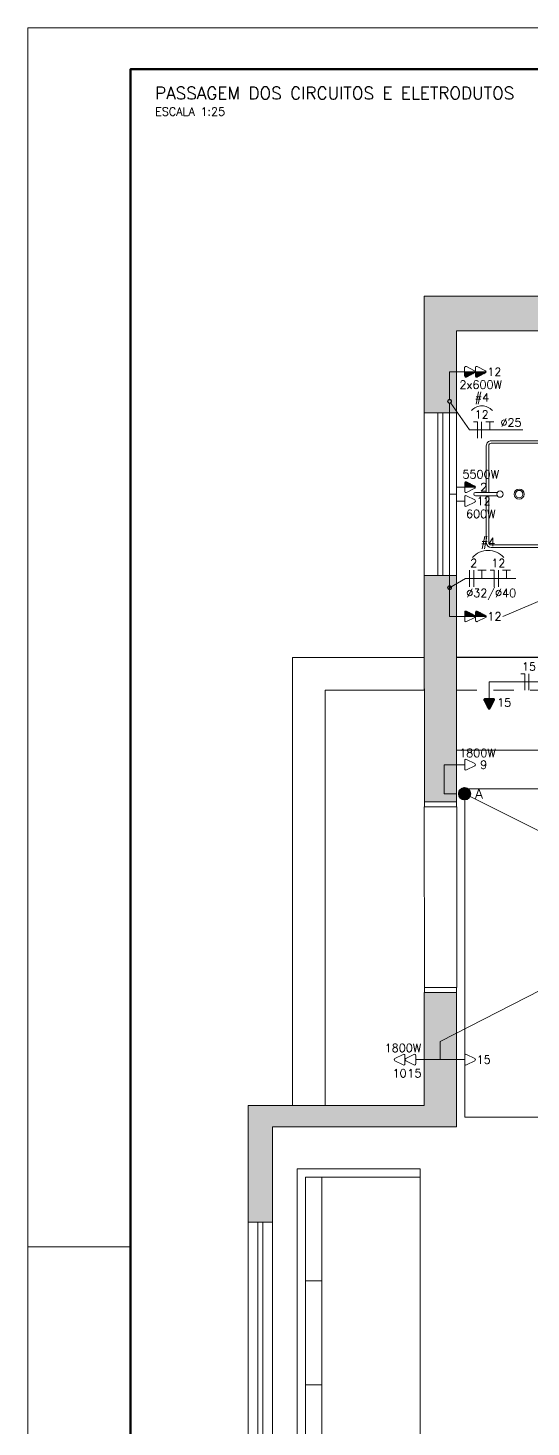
# Model space of a CAD drawing. Extents: x 0 to 175, y -16 to 63.
# Drawn here: x 51.93 to 55, y 41.85 to 50.38 of the extents above; entities that cross this region are included whole.
import ezdxf

# ---------------------------------------------------------------- set-up
doc = ezdxf.new("R2010")
doc.units = 0
doc.header["$LTSCALE"] = 0.5
doc.header["$MEASUREMENT"] = 0
doc.linetypes.add('HIDDEN', pattern=[0.375, 0.25, -0.125])
doc.layers.get('0').update_dxf_attribs({"linetype": 'CONTINUOUS'})
doc.layers.add('ARQ - HATCH 01', color=172, linetype='CONTINUOUS', transparency=0.6)
for name, color, linetype, lineweight in [('ARQ - JAN01', 2, 'CONTINUOUS', 20), ('ARQ - PAR01', 172, 'CONTINUOUS', 30), ('ARQ - PAR02', 132, 'CONTINUOUS', 20), ('COT01', 1, 'CONTINUOUS', 9), ('ELE01 - ELETROD', 40, 'CONTINUOUS', 20), ('ELE01 - INTER', 100, 'CONTINUOUS', 15), ('ELE01 - INTER TXT', 100, 'CONTINUOUS', 9), ('ELE01 - TOM 127V', 130, 'CONTINUOUS', 15), ('ELE01 - TOM 127V TXT', 130, 'CONTINUOUS', 15), ('ELE01 - TOM 220V', 242, 'CONTINUOUS', 15), ('ELE01 - TOM 220V TXT', 242, 'CONTINUOUS', 15), ('ELE03 - CIRCUITOS', 2, 'CONTINUOUS', 5), ('ELE03 - FASE', 242, 'CONTINUOUS', 20), ('ELE03 - NEUTRO', 141, 'CONTINUOUS', 20), ('ELE03 - TERRA', 112, 'CONTINUOUS', 20), ('Simbologia', 122, 'CONTINUOUS', 20), ('TXT02', 2, 'CONTINUOUS', 20), ('TXT05', 4, 'CONTINUOUS', 30)]:
    doc.layers.add(name, color=color, linetype=linetype, lineweight=lineweight)
for name, color, linetype, lineweight, transparency in [('ARQ - PISO TRANSPARENTE', 121, 'CONTINUOUS', 9, 0.9), ('ARQ - POR01 TRANSPARENTE', 20, 'CONTINUOUS', 9, 0.45), ('ARQ01', 144, 'CONTINUOUS', 9, 0.5), ('ELE01 - INTER HATCH', 100, 'CONTINUOUS', 15, 0.45)]:
    doc.layers.add(name, color=color, linetype=linetype, lineweight=lineweight, transparency=transparency)
doc.layers.add('MARGEM', color=1, linetype='CONTINUOUS')
doc.styles.add('ROMANS', font='romans.shx')
doc.styles.add('SIMPLEX', font='SIMPLEX')
doc.styles.get("Standard").update_dxf_attribs({"font": 'romans.shx'})

# ---------------------------------------------------------------- blocks, each defined once
blk = doc.blocks.new('MAR-A1')
at = {"layer": 'MARGEM', "color": 2, "lineweight": 20}
blk.add_line((-80.6, 28.7), (-83.1, 28.7), dxfattribs=at)
blk.add_lwpolyline([(-83.1, 58.4), (-83.1, -1), (1, -1), (1, 58.4)], close=True, dxfattribs=at)
at = {"layer": 'MARGEM', "color": 6, "lineweight": 50}
blk.add_lwpolyline([(-80.6, 0), (0, 0), (0, 57.4), (-80.6, 57.4)], close=True, dxfattribs=at)
blk = doc.blocks.new('cuba')
for p, q in [((2010.7317, 1359.4285), (2010.7317, 1358.8385)), ((2010.7467, 1359.4285), (2010.7467, 1358.8385)), ((2011.1017, 1359.4585), (2010.7617, 1359.4585)), ((2011.1017, 1359.4435), (2010.7617, 1359.4435)), ((2011.1167, 1359.1434), (2011.1167, 1359.4284)), ((2011.1317, 1359.1434), (2011.1317, 1359.4284)), ((2011.1983, 1359.1434), (2011.0651, 1359.1434)), ((2011.1983, 1359.1234), (2011.0651, 1359.1234)), ((2011.1167, 1358.8385), (2011.1167, 1359.1234)), ((2011.1317, 1358.8385), (2011.1317, 1359.1234)), ((2010.7617, 1358.8235), (2011.1017, 1358.8235)), ((2010.7617, 1358.8085), (2011.1017, 1358.8085))]:
    blk.add_line(p, q)
for centre, radius in [((2010.9317, 1359.1335), 0.0305), ((2010.9317, 1359.1335), 0.0229), ((2011.0483, 1359.1334), 0.0195)]:
    blk.add_circle(centre, radius)
for centre, radius, start, end in [((2010.7617, 1359.4285), 0.03, 90, 180), ((2010.7617, 1359.4285), 0.015, 90, 180), ((2011.1017, 1359.4285), 0.03, 359.96511, 90), ((2011.1017, 1359.4285), 0.015, 359.96511, 90), ((2011.1983, 1359.1334), 0.01, 270, 90), ((2010.7617, 1358.8385), 0.03, 180, 270), ((2010.7617, 1358.8385), 0.015, 180, 270), ((2011.1017, 1358.8385), 0.03, 270, 0), ((2011.1017, 1358.8385), 0.015, 270, 0)]:
    blk.add_arc(centre, radius, start, end)
blk = doc.blocks.new('*U311')
at = {"layer": 'ARQ - HATCH 01'}
h = blk.add_hatch(color=256, dxfattribs=at)
h.dxf.hatch_style = 1
h.paths.add_polyline_path([(2.5318, 5.7897), (2.4, 5.7898), (2.4, 5.98), (2.2, 5.98), (2.2, 5.79), (2.1029, 5.79), (2.1029, 5.64), (2.5318, 5.64)])
h.paths.add_polyline_path([(2.4, 7.13), (2.2, 7.13), (2.2, 6.78), (2.4, 6.78)])
h.paths.add_polyline_path([(12.15, 0.9882), (12.15, 5.78), (3.4321, 5.7898), (3.4321, 5.64), (12, 5.64), (12, 1.1354), (11.3067, 1.1354), (11.3067, 0.9854), (12, 0.9882)])
h.paths.add_polyline_path([(9.47, 4.76), (8.5397, 4.76), (8.5397, 4.63), (9.24, 4.63), (9.24, 1.14), (8.94, 1.14), (8.94, 0.9882), (9.9263, 0.9882), (9.9267, 1.1354), (9.47, 1.1354)], flags=17)
h.paths.add_polyline_path([(7.7, 4.63), (7.7397, 4.63), (7.7397, 4.76), (7.57, 4.76), (7.57, 0.15), (7.02, 0.15), (7.02, 0), (7.72, 0), (7.72, 0.9882), (7.95, 0.9882), (7.95, 1.14), (7.7, 1.14)])
h.paths.add_polyline_path([(5.06, 1.27), (4.2401, 1.27), (4.2401, 1.0727), (4.93, 1.0727), (4.93, 0), (5.64, 0), (5.64, 0.15), (5.06, 0.15)])
h.paths.add_polyline_path([(0.21, 5.64), (0.13, 5.64), (0.13, 6.98), (0.22, 6.98), (0.22, 7.13), (0, 7.13), (0, 1.0727), (0.71, 1.0727), (0.71, 1.27), (0.21, 1.27)])
h.paths.add_polyline_path([(3.08, 1.27), (2.4143, 1.27), (2.2, 1.27), (1.7, 1.27), (1.7, 1.0727), (3.08, 1.0747)])
h.paths.add_polyline_path([(5.06, 4.8377), (4.9353, 4.8377), (4.9353, 4.1977), (5.06, 4.1977)], flags=17)
at = {"linetype": 'HIDDEN'}
blk.add_lwpolyline([(2.3993, 1.27), (2.3993, 5.64)], dxfattribs=at)
for points in [[(2.1993, 3.94), (2.7643, 3.94), (2.7643, 1.27), (2.1993, 1.27)], [(3, 3.9677), (5, 3.9677), (5, 1.3217), (3, 1.3217)]]:
    blk.add_lwpolyline(points, close=True)
for points in [[(0.21, 1.27), (2.2, 1.27), (2.2, 2), (0.21, 2)], [(7.315, 0.35), (7.315, 1.05), (5.315, 1.05), (5.315, 0.35)], [(5.315, 0.35), (5.315, 1.05), (5.365, 1.05), (5.365, 0.35)], [(5.365, 0.45), (7.265, 0.45)], [(5.9983, 0.45), (5.9983, 0.35)], [(6.6317, 0.45), (6.6317, 0.35)], [(7.315, 0.35), (7.315, 0.3), (5.315, 0.3), (5.315, 0.35)], [(5.365, 0.35), (7.265, 0.35)], [(5.365, 0.35), (7.265, 0.35)]]:
    blk.add_lwpolyline(points)
at = {"layer": 'ARQ - JAN01'}
for p, q in [((5.64, 0.15), (7.02, 0.15)), ((5.64, 0), (7.02, 0))]:
    blk.add_line(p, q, dxfattribs=at)
blk.add_lwpolyline([(0.71, 1.27), (0.71, 1.0727), (1.7, 1.0727), (1.7, 1.27)], close=True, dxfattribs=at)
for points in [[(1.7, 1.1864), (0.71, 1.1864)], [(1.7, 1.1564), (0.71, 1.1564)], [(5.64, 0.09), (7.02, 0.09)], [(5.64, 0.06), (7.02, 0.06)]]:
    blk.add_lwpolyline(points, dxfattribs=at)
at = {"layer": 'ARQ - PAR01', "lineweight": 20}
for points in [[(0.21, 5.64), (0.13, 5.64), (0.13, 6.98), (0.22, 6.98), (0.22, 7.13), (0, 7.13), (0, 1.0727), (0.71, 1.0727), (0.71, 1.27), (0.21, 1.27)], [(3.08, 1.27), (2.4143, 1.27), (2.2, 1.27), (1.7, 1.27), (1.7, 1.0727), (3.08, 1.0747)], [(5.06, 1.27), (4.2401, 1.27), (4.2401, 1.0727), (4.93, 1.0727), (4.93, 0), (5.64, 0), (5.64, 0.15), (5.06, 0.15)]]:
    blk.add_lwpolyline(points, close=True, dxfattribs=at)
at = {"layer": 'ARQ - PAR02', "lineweight": 20}
blk.add_lwpolyline([(2.4, 1.0727), (2.2, 1.0727), (2.2, 0.27), (4.93, 0.27), (4.93, 0.47), (2.4, 0.47), (2.4, 1.0727)], dxfattribs=at)
at = {"layer": 'ARQ - PISO TRANSPARENTE'}
for p, q in [((4.2099, 1.2717), (3.1103, 1.2717)), ((4.2099, 1.0747), (3.1103, 1.073))]:
    blk.add_line(p, q, dxfattribs=at)
at = {"layer": 'ARQ - POR01 TRANSPARENTE'}
for points in [[(3.08, 1.27), (3.1103, 1.27), (3.1103, 1.0747), (3.08, 1.0747)], [(4.2401, 1.27), (4.2099, 1.27), (4.2099, 1.0747), (4.2401, 1.0747)]]:
    blk.add_lwpolyline(points, close=True, dxfattribs=at)
at = {"xscale": -1, "rotation": 90}
blk.add_blockref('cuba', (1360.3385, 2012.584), dxfattribs=at)
blk = doc.blocks.new('*U148')
at = {"lineweight": 9}
h = blk.add_hatch(dxfattribs=at)
h.set_pattern_fill('ANSI31', color=256, scale=0.075)
h.paths.add_polyline_path([(0.232, 0, -0.284079), (0.224, -0.013), (0.123, -0.064, -0.557537), (0.101, -0.051), (0.101, 0)])
blk.add_line((0.232, 0), (0.101, 0))
blk.add_lwpolyline([(0, 0), (0.101, 0)])
blk.add_lwpolyline([(0.123, 0.064), (0.224, 0.013, -0.618034), (0.224, -0.013), (0.123, -0.064, -0.557537), (0.101, -0.051), (0.101, 0.051, -0.557537)], format="xyb", close=True)
blk = doc.blocks.new('*U146')
at = {"lineweight": 9}
h = blk.add_hatch(dxfattribs=at)
h.set_pattern_fill('ANSI31', color=256, scale=0.075)
h.paths.add_polyline_path([(0.232, 0, -0.284079), (0.224, -0.013), (0.123, -0.064, -0.557537), (0.101, -0.051), (0.101, 0)])
blk.add_line((0.232, 0), (0.101, 0))
blk.add_lwpolyline([(0.123, 0.064), (0.224, 0.013, -0.618034), (0.224, -0.013), (0.123, -0.064, -0.557537), (0.101, -0.051), (0.101, 0.051, -0.557537)], format="xyb", close=True)
blk = doc.blocks.new('*U149')
at = {"lineweight": 9}
h = blk.add_hatch(dxfattribs=at)
h.set_pattern_fill('ANSI31', color=256, scale=0.075, angle=-90)
h.paths.add_polyline_path([(0, -0.232, -0.284079), (-0.013, -0.224), (-0.064, -0.123, -0.557537), (-0.051, -0.101), (0, -0.101)])
h = blk.add_hatch(dxfattribs=at)
h.set_pattern_fill('ANSI31', color=256, scale=0.075, angle=-90)
h.paths.add_polyline_path([(0, -0.232, 0.284079), (0.013, -0.224), (0.064, -0.123, 0.557537), (0.051, -0.101), (0, -0.101)])
blk.add_lwpolyline([(0, 0), (0, -0.101)])
blk.add_lwpolyline([(0.064, -0.123), (0.013, -0.224, -0.618034), (-0.013, -0.224), (-0.064, -0.123, -0.557537), (-0.051, -0.101), (0.051, -0.101, -0.557537)], format="xyb", close=True)
blk = doc.blocks.new('*U153')
blk.add_lwpolyline([(0, 0), (0, -0.101)])
blk.add_lwpolyline([(0.064, -0.123), (0.013, -0.224, -0.618034), (-0.013, -0.224), (-0.064, -0.123, -0.557537), (-0.051, -0.101), (0.051, -0.101, -0.557537)], format="xyb", close=True)
blk = doc.blocks.new('*U142')
at = {"lineweight": 9}
h = blk.add_hatch(dxfattribs=at)
h.set_pattern_fill('ANSI31', color=256, scale=0.075)
h.paths.add_polyline_path([(0.232, 0, -0.284079), (0.224, -0.013), (0.123, -0.064, -0.557537), (0.101, -0.051), (0.101, 0)])
blk.add_line((0.232, 0), (0.101, 0))
blk.add_lwpolyline([(0, 0), (0.101, 0)])
blk.add_lwpolyline([(0.123, 0.064), (0.224, 0.013, -0.618034), (0.224, -0.013), (0.123, -0.064, -0.557537), (0.101, -0.051), (0.101, 0.051, -0.557537)], format="xyb", close=True)
blk = doc.blocks.new('*U172')
blk.add_lwpolyline([(0, 0), (0.101, 0)])
blk.add_lwpolyline([(0.123, 0.064), (0.224, 0.013, -0.618034), (0.224, -0.013), (0.123, -0.064, -0.557537), (0.101, -0.051), (0.101, 0.051, -0.557537)], format="xyb", close=True)
blk = doc.blocks.new('*U144')
blk.add_lwpolyline([(0, 0), (0.101, 0)])
blk.add_lwpolyline([(0.123, 0.064), (0.224, 0.013, -0.618034), (0.224, -0.013), (0.123, -0.064, -0.557537), (0.101, -0.051), (0.101, 0.051, -0.557537)], format="xyb", close=True)
blk = doc.blocks.new('*U178')
blk.add_lwpolyline([(0, 0), (0, -0.101)])
blk.add_lwpolyline([(0.064, -0.123), (0.013, -0.224, -0.618034), (-0.013, -0.224), (-0.064, -0.123, -0.557537), (-0.051, -0.101), (0.051, -0.101, -0.557537)], format="xyb", close=True)
blk = doc.blocks.new('*U170')
blk.add_lwpolyline([(0.064, -0.123), (0.013, -0.224, -0.618034), (-0.013, -0.224), (-0.064, -0.123, -0.557537), (-0.051, -0.101), (0.051, -0.101, -0.557537)], format="xyb", close=True)
blk = doc.blocks.new('Fio-TERRA')
at = {"layer": 'ELE03 - TERRA'}
for p, q in [((-0.1, 0.2), (0.1, 0.2)), ((0, 0), (0, 0.2))]:
    blk.add_line(p, q, dxfattribs=at)
blk = doc.blocks.new('Fio-NEUTRO')
at = {"layer": 'ELE03 - NEUTRO'}
for p, q in [((0, 0.2), (0.1, 0.2)), ((0, -0.2), (0, 0.2))]:
    blk.add_line(p, q, dxfattribs=at)
blk = doc.blocks.new('Fio-FASE')
at = {"layer": 'ELE03 - FASE'}
blk.add_line((0, -0.2), (0, 0.2), dxfattribs=at)

msp = doc.modelspace()

# ---------------------------------------------------------------- hatches: boundary and pattern name
at = {"layer": 'ELE01 - INTER HATCH'}
h = msp.add_hatch(dxfattribs=at)
h.set_pattern_fill('ANSI31', color=256, scale=0.05)
h.set_pattern_definition([(45, (54.447483, 47.2047154), (-0.004419417, 0.004419417), [])])
edge = h.paths.add_edge_path()
edge.add_arc((54.5961, 45.7112), 0.0375, 0, 360)

# ---------------------------------------------------------------- linework, layer by layer
at = {"layer": 'ELE01 - ELETROD'}
for points in [[(54.5043, 48.1133), (54.5043, 48.2813), (54.5453, 48.2812)], [(54.5461, 46.7912), (54.5043, 46.7913), (54.5043, 48.0883)], [(54.5461, 47.5363), (54.5043, 47.5363)], [(55.7343, 47.1742), (55.7343, 47.1742), (54.8284, 46.7912)], [(54.7461, 46.3919), (58.7161, 46.3919)], [(54.7461, 46.3919), (54.7461, 46.3419)], [(54.5461, 45.8878), (54.4711, 45.8878), (54.4711, 45.7112), (54.5461, 45.7112)], [(54.6297, 45.6945), (55.8472, 45.0877)], [(55.8481, 44.9186), (54.4475, 44.2011)], [(54.4475, 44.2011), (54.4475, 44.0911)], [(54.3488, 44.0911), (54.4475, 44.0911)], [(54.5461, 44.0911), (54.4475, 44.0911)]]:
    msp.add_lwpolyline(points, dxfattribs=at)
at = {"layer": 'ELE01 - INTER'}
msp.add_circle((54.5961, 45.7112), 0.0375, dxfattribs=at)
at = {"layer": 'ELE03 - CIRCUITOS'}
for points in [[(54.5114, 48.0905), (54.6249, 47.9272), (54.9499, 47.9272)], [(54.5043, 46.9662), (54.6008, 47.022), (54.908, 47.022)]]:
    msp.add_lwpolyline(points, dxfattribs=at)
for centre, radius in [((54.5043, 48.1008), 0.0125), ((54.5043, 48.1008), 0.01), ((54.5043, 46.9662), 0.0125), ((54.5043, 46.9662), 0.01)]:
    msp.add_circle(centre, radius, dxfattribs=at)
at = {"layer": 'Simbologia'}
for centre, radius in [((54.7017, 47.9878), 0.0856), ((54.7392, 47.0647), 0.1285)]:
    msp.add_arc(centre, radius, 42.17105, 137.82895, dxfattribs=at)

# ---------------------------------------------------------------- block references
at = {"layer": 'ARQ01', "rotation": 270}
msp.add_blockref('*U311', (53.2761, 48.7412), dxfattribs=at)
at = {"layer": 'COT01', "xscale": 0.25, "yscale": 0.25, "zscale": 0.25}
msp.add_blockref('MAR-A1', (72.7098, 35.7757), dxfattribs=at)
at = {"layer": 'ELE01 - TOM 127V', "xscale": 0.5, "yscale": 0.5, "zscale": 0.5}
for name, p in [('*U148', (54.5453, 48.2812)), ('*U146', (54.6111, 48.2812)), ('*U149', (54.7461, 46.3419)), ('*U144', (54.5461, 44.0911))]:
    msp.add_blockref(name, p, dxfattribs=at)
at = {"layer": 'ELE01 - TOM 127V', "yscale": 0.5, "zscale": 0.5}
for name, p, xscale, rotation in [('*U172', (54.5461, 47.4942), -0.5, 180), ('*U148', (54.5461, 46.7912), -0.5, 180), ('*U146', (54.6119, 46.7912), -0.5, 180), ('*U178', (54.3488, 44.0911), 0.5, 270.0000000000002)]:
    msp.add_blockref(name, p, dxfattribs=dict(at, xscale=xscale, rotation=rotation))
at = {"layer": 'ELE01 - TOM 220V', "xscale": -0.5, "yscale": 0.5, "zscale": 0.5}
for name, p, rotation in [('*U142', (54.5461, 47.5783), 180), ('*U153', (54.5461, 45.8878), 89.99999999999905)]:
    msp.add_blockref(name, p, dxfattribs=dict(at, rotation=rotation))
at = {"layer": 'ELE01 - TOM 220V TXT', "xscale": 0.5, "yscale": 0.5, "zscale": 0.5, "rotation": 270.0000000000002}
msp.add_blockref('*U170', (54.2831, 44.0911), dxfattribs=at)
at = {"layer": 'ELE03 - FASE', "xscale": -0.25, "yscale": 0.25, "zscale": 0.25}
for p in [(54.6999, 47.9272), (54.8017, 47.022), (54.9884, 46.3919)]:
    msp.add_blockref('Fio-FASE', p, dxfattribs=at)
at = {"layer": 'ELE03 - FASE', "xscale": -0.2499999999999999, "yscale": 0.25, "zscale": 0.25, "rotation": 359.9999999999966}
for p in [(54.6267, 47.022), (54.6517, 47.022)]:
    msp.add_blockref('Fio-FASE', p, dxfattribs=at)
at = {"layer": 'ELE03 - NEUTRO', "xscale": -0.25, "yscale": 0.25, "zscale": 0.25}
for p in [(54.6749, 47.9272), (54.7767, 47.022), (54.9634, 46.3919)]:
    msp.add_blockref('Fio-NEUTRO', p, dxfattribs=at)
at = {"layer": 'ELE03 - TERRA'}
for p, xscale, yscale, zscale in [((54.7499, 47.9272), 0.25, 0.25, 0.25), ((54.7017, 47.022), 0.2499999999999999, 0.2499999999999999, 0.2499999999999999), ((54.8517, 47.022), 0.2499999999999999, 0.2499999999999999, 0.2499999999999999)]:
    msp.add_blockref('Fio-TERRA', p, dxfattribs=dict(at, xscale=xscale, yscale=yscale, zscale=zscale))

# ---------------------------------------------------------------- texts
at = {"layer": 'ELE01 - INTER TXT', "insert": (54.6836, 45.7112), "char_height": 0.06, "attachment_point": 5}
msp.add_mtext_dynamic_manual_height_columns('A', width=0.06, gutter_width=6.25, heights=[0], dxfattribs=at)
at = {"layer": 'ELE01 - TOM 127V TXT', "char_height": 0.05, "attachment_point": 5}
for s, insert in [('12', (54.7772, 48.2814)), ('2x600W', (54.6939, 48.2026)), ('12', (54.7123, 47.494)), ('600W', (54.6947, 47.4156)), ('12', (54.778, 46.7912)), ('15', (54.8372, 46.2669)), ('15', (54.7123, 44.0913)), ('15', (54.2903, 44.0084))]:
    msp.add_mtext_dynamic_manual_height_columns(s, width=0.024296, gutter_width=6.25, heights=[0], dxfattribs=dict(at, insert=insert))
at = {"layer": 'ELE01 - TOM 220V TXT', "char_height": 0.05, "attachment_point": 5}
for s, insert in [('5500W', (54.6947, 47.6569)), ('2', (54.7123, 47.5781)), ('1800W', (54.6744, 45.9592)), ('9', (54.7123, 45.8877)), ('1800W', (54.2201, 44.1624)), ('10', (54.1998, 44.0083))]:
    msp.add_mtext_dynamic_manual_height_columns(s, width=0.024296, gutter_width=6.25, heights=[0], dxfattribs=dict(at, insert=insert))
at = {"layer": 'Simbologia', "char_height": 0.05, "style": 'ROMANS'}
for s, width, gutter_width, insert, attachment_point in [('#4', 0.107448, 6.25, (54.7017, 48.1165), 5), ('%%C25', 0.135396, 0.25, (54.8145, 47.9972), 1), ('%%C32/%%C40', 0.135396, 0.25, (54.6059, 46.9589), 1)]:
    msp.add_mtext_dynamic_manual_height_columns(s, width=width, gutter_width=gutter_width, heights=[0], dxfattribs=dict(at, insert=insert, attachment_point=attachment_point))
at = {"layer": 'Simbologia', "insert": (54.7392, 47.2362), "char_height": 0.05, "attachment_point": 5, "rotation": 0, "style": 'ROMANS'}
msp.add_mtext_dynamic_manual_height_columns('#4', width=0.107448, gutter_width=6.25, heights=[0], dxfattribs=at)
at = {"layer": 'TXT02', "style": 'SIMPLEX'}
msp.add_text('ESCALA 1:25', height=0.05, dxfattribs=at).set_placement((52.7098, 49.8412))
at = {"layer": 'TXT02', "char_height": 0.05, "attachment_point": 5}
for s, insert in [('12', (54.6999, 48.0211)), ('2', (54.6517, 47.1159)), ('12', (54.8017, 47.1159)), ('15', (54.9884, 46.4858))]:
    msp.add_mtext_dynamic_manual_height_columns(s, width=0.107448, gutter_width=6.25, heights=[0], dxfattribs=dict(at, insert=insert))
at = {"layer": 'TXT05', "style": 'SIMPLEX'}
msp.add_text('PASSAGEM DOS CIRCUITOS E ELETRODUTOS', height=0.075, dxfattribs=at).set_placement((52.7098, 49.9412))

doc.saveas('drawing.dxf')
